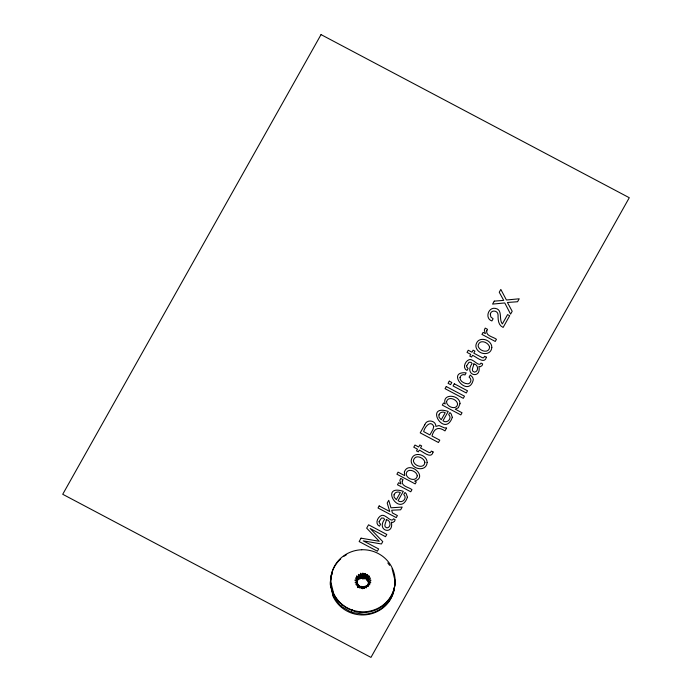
<?xml version="1.0" encoding="UTF-8"?>
<svg xmlns="http://www.w3.org/2000/svg" width="692" height="692" viewBox="0 0 692 692"><rect width="100%" height="100%" fill="white"/><g stroke="black" fill="none" stroke-linecap="round" stroke-linejoin="round"><path stroke-width="1.04" d="M362.124 588.459L363.049 586.608L363.776 588.477C366.388 587.361 362.712 584.827 366.483 587.733C365.947 585.259 366.103 585.259 368.231 586.582C368.239 584.783 366.431 583.763 369.727 584.835C370.428 583.235 365.791 582.569 370.549 582.958L370.713 582.292L368.836 581.462L370.825 580.709L370.765 580.026L368.724 579.749L370.393 578.477L370.133 577.837L368.109 578.149L369.294 576.445L368.853 575.908L367.028 576.782L366.596 579.913L368.429 579.04M356.674 582.811C358.257 580.346 356.639 579.092 355.584 577.95C357.989 578.175 358.084 578.123 356.648 576.177C361.812 579.282 355.567 571.575 360.229 575.753L359.797 578.884L358.11 577.621M366.596 579.913L367.634 574.818L367.054 574.429L366.622 577.561L364.952 578.823L365.566 573.737A5.631 5.424 7.8 0 0 364.874 573.521C360.99 585.666 364.442 574.94 362.539 573.261L361.691 578.339L360.48 576.618C361.034 568.037 360.082 577.924 359.797 578.884M364.952 578.823L365.566 573.737M356.7 577.586L356.942 575.831M356.726 583.468L357.15 579.472M357.721 578.079L357.288 581.211L357.747 578.019M357.072 584.93L357.357 582.846C350.905 583.105 361.051 581.012 355.013 580.605L355.065 579.922L357.124 579.611M357.159 585.129L357.357 582.846M358.499 576.133L358.741 574.377M358.785 576.73L358.352 579.861L358.949 576.592M357.79 587.465L358.214 584.333L356.276 584.939L355.913 584.351L357.383 582.915M357.937 587.638L358.214 584.333M359.217 587.62L359.503 585.536L359.399 587.742M361.475 578.365L361.899 575.234L360.904 573.486M361.691 578.339L362.539 573.261M361.008 588.468C362.738 582.552 357.833 591.677 359.684 585.657M363.326 578.348L363.248 573.27M362.547 588.693L362.902 586.617M362.764 588.693L363.049 586.608M363.473 578.374L364.45 576.652L364.874 573.521M365.151 578.91L365.575 575.779L367.054 574.429M364.295 588.485L364.58 586.401M364.511 588.425L364.796 586.34M365.904 587.776L366.189 585.692M366.085 587.672L366.371 585.579M368.006 577.958L367.677 581.271L368.109 578.149M367.227 586.652L367.642 584.403M368.611 577.664L368.853 575.908M368.689 579.55L368.256 582.673M368.135 585.19L368.421 583.105M368.213 584.999L368.499 582.906M368.853 581.315L368.421 584.437M394.743 582.197A32.481 31.27 7.8 0 1 363.793 614.28L351.389 612.342L352.297 609.548M366.44 579.766L367.21 577.95M358.361 584.515L357.306 586.193A5.06 4.87 7.8 0 0 357.833 586.669L359.503 585.536M351.389 612.342L340.698 605.967L341.822 604.41M359.927 578.815L359.797 576.817M362.106 576.393L362.824 576.401M361.656 588.399L361.293 586.384M387.779 562.916L389.622 565.373M340.698 605.967L333.336 596.123L330.43 584.333A32.481 31.27 7.8 0 1 332.42 572.379M392.079 568.651L394.985 580.441A32.481 31.27 7.8 0 1 364.027 612.532C347.142 612.818 331.762 599.661 330.664 582.577A32.481 31.27 7.8 0 1 340.698 558.911M364.45 576.652A5.631 5.424 7.8 0 1 365.134 576.86M332.333 573.028A32.481 31.27 7.8 0 0 330.343 584.982L333.25 596.772A31.884 30.69 7.8 0 0 363.698 614.937A32.481 31.27 7.8 0 0 394.656 582.854A31.953 30.759 7.8 0 0 394.518 580.856M361.726 549.759A32.481 31.27 7.8 0 0 330.767 581.842L333.674 593.641A31.884 30.69 7.8 0 0 364.13 611.797A32.481 31.27 7.8 0 0 395.08 579.714A31.953 30.759 7.8 0 0 361.726 549.751M343.959 556.307A32.481 31.27 7.8 0 1 346.631 554.638M379.138 521.534L379.32 522.858L380.583 524.19L379.458 526.188C374.606 523.905 377.59 516.803 381.647 515.41C385.669 514.026 391.447 523.377 393.506 518.836L395.158 519.709L394.552 521.301L392.831 522.469L391.395 522.192C394.103 535.591 376.007 530.963 384.579 519.311L383.576 518.118L381.482 518.014L379.138 521.534M466.668 365.783L466.841 367.106L468.103 368.438L466.979 370.436C462.126 368.153 465.119 361.051 469.167 359.658C473.198 358.274 478.968 367.625 481.026 363.084L482.679 363.957L482.073 365.549L480.352 366.725L478.916 366.44C481.623 379.839 463.528 375.211 472.1 363.56L471.096 362.366L469.003 362.262L466.668 365.783M446.574 401.498C446.089 406.74 456.625 410.814 457.602 404.223C457.334 399.379 448.26 395.72 446.574 401.498M460.016 377.486C459.687 381.361 464.375 383.645 467.688 383.809A3.114 3.002 7.8 0 0 469.946 382.754C471.598 381.058 470.932 378.386 469.107 377.114L470.275 375.029L472.212 376.872A5.181 4.991 7.8 0 1 473.242 379.908C468.562 399.033 445.172 370.782 466.148 372.85L464.981 374.934C462.896 374.009 460.483 375.263 460.016 377.486M459.998 403.67L458.355 407.752L455.258 409.18L462.04 412.769L460.837 414.915L442.309 405.105L443.486 403.021L445.241 403.955C441.487 393.125 459.886 394.397 459.998 403.67M433.763 426.445L432.976 429.447L429.905 434.922L423.677 431.626C424.473 427.345 430.554 419.438 433.763 426.445M386.335 519.649C386.309 522.348 382.546 526.88 387.001 527.909C391.499 527.278 390.746 520.125 386.335 519.649M473.856 363.897C473.83 366.596 470.076 371.128 474.53 372.158C479.028 371.526 478.267 364.381 473.856 363.897M424.897 462.342C424.473 468.493 416.126 466.711 413.998 462.576A3.451 3.322 7.8 0 1 413.617 459.86C415.451 453.995 424.118 457.697 424.897 462.342M489.59 347.22C489.166 353.37 480.819 351.588 478.682 347.453A3.451 3.322 7.8 0 1 478.31 344.737C480.144 338.881 488.812 342.575 489.59 347.22M490.325 314.012L490.81 316.901L493.111 318.77L491.891 320.95C484.668 318.588 488.154 307.187 495.117 308.347C503.196 309.48 498.517 319.479 502.357 323.925L507.582 314.618L509.693 315.734L503.127 327.428C498.11 325.214 498.015 319.548 498.058 314.912C498.119 310.448 491.208 309.497 490.325 314.012M407.406 497.228C399.864 518.913 378.593 483.379 403.324 491.337L398.073 500.679C402.138 504.07 407.683 497.998 403.799 494.555L404.984 492.444L406.308 493.863L407.406 497.228M417.267 475.802C416.523 482.376 405.953 479.028 406.23 473.631C407.294 467.489 416.8 470.967 417.267 475.802M452.308 417.319C444.766 439.005 423.495 403.479 448.226 411.429L442.975 420.771C447.041 424.17 452.585 418.089 448.701 414.646L449.887 412.544L451.21 413.963L452.308 417.319M404.37 471.97L404.69 475.638L398.073 472.134L396.905 474.219L415.2 483.898L416.307 481.926L414.612 481.026C428.876 477.065 408.738 459.704 404.37 471.97M394.059 494.806L394.103 497.124L396.334 499.676L400.313 492.6C398.03 491.303 394.803 492.116 394.059 494.806M438.962 414.897L439.005 417.215L441.237 419.776L445.216 412.692C442.932 411.394 439.705 412.216 438.962 414.897M427.137 462.567C426.454 471.252 414.205 470.102 411.645 463.233A6.237 6.003 7.8 0 1 411.515 459.177C413.98 450.682 427.275 454.826 427.137 462.567M491.822 347.445C491.138 356.129 478.899 354.979 476.338 348.111A6.237 6.003 7.8 0 1 476.2 344.054C478.674 335.559 491.969 339.711 491.822 347.445M402.26 481.148C401.17 486.407 409.11 487.229 411.974 489.642L410.763 491.787L397.476 484.755L398.618 482.722L400.91 483.933L399.838 480.412L400.72 478.432L403.081 479.677L402.26 481.148M486.744 330.802C485.654 336.07 493.586 336.892 496.449 339.305L495.247 341.45L481.952 334.418L483.103 332.376L485.395 333.596L484.322 330.075L485.204 328.094L487.557 329.34L486.744 330.802M433.123 451.997C431.298 459.635 422.864 451.452 419.3 450.129L418.323 451.859L416.506 450.89L417.475 449.169L413.764 447.205L414.975 445.034L418.686 446.997L419.828 444.965L421.653 445.933L420.511 447.966L429.187 452.559L430.372 452.594L431.358 451.072L433.123 451.997M486.398 357.202C484.573 364.831 476.131 356.657 472.567 355.333L471.598 357.055L469.773 356.095L470.742 354.365L467.031 352.401L468.25 350.238L471.961 352.202L473.103 350.169L474.928 351.129L473.786 353.171L482.462 357.755L483.647 357.799L484.634 356.268L486.398 357.202M321.036 34.6L62.721 494.278L370.964 657.4L629.279 197.722L321.036 34.6M361.051 538.168L359.148 541.559L377.374 551.204L378.645 548.938L363.239 540.867L381.439 543.981L382.754 541.637L370.177 528.515L385.53 536.698L386.793 534.449L368.559 524.804L366.673 528.16L379.285 541.3L361.051 538.168M379.173 505.921L378.014 507.98L396.248 517.625L397.398 515.566L392.416 512.928L391.707 510.229L400.642 509.796L402.182 507.063L390.971 507.816L388.74 500.299L387.2 503.041L389.76 511.526L379.173 505.921M424.767 424.784L420.217 432.872L438.451 442.517L439.783 440.147L431.964 436.012C434.273 428.028 438.468 426.506 444.973 430.908L446.608 428.002L446.202 427.786L444.653 427.959L439.048 425.545L435.891 426.393C436.038 420.286 426.618 418.885 424.767 424.784M446.253 386.543L445.051 388.679L463.285 398.332L464.488 396.187L446.253 386.543M449.281 381.154L448.061 383.325L450.596 384.666L451.815 382.494L449.281 381.154M494.244 301.141L492.583 304.099L504.762 302.94L510.592 314.142L512.192 311.288L507.418 302.482L517.564 301.738L519.216 298.797L506.414 299.999L500.826 289.429L499.243 292.249L503.724 300.371L494.244 301.141M454.289 383.8L453.061 385.972L466.296 392.978L467.515 390.798L454.289 383.8"/></g></svg>
